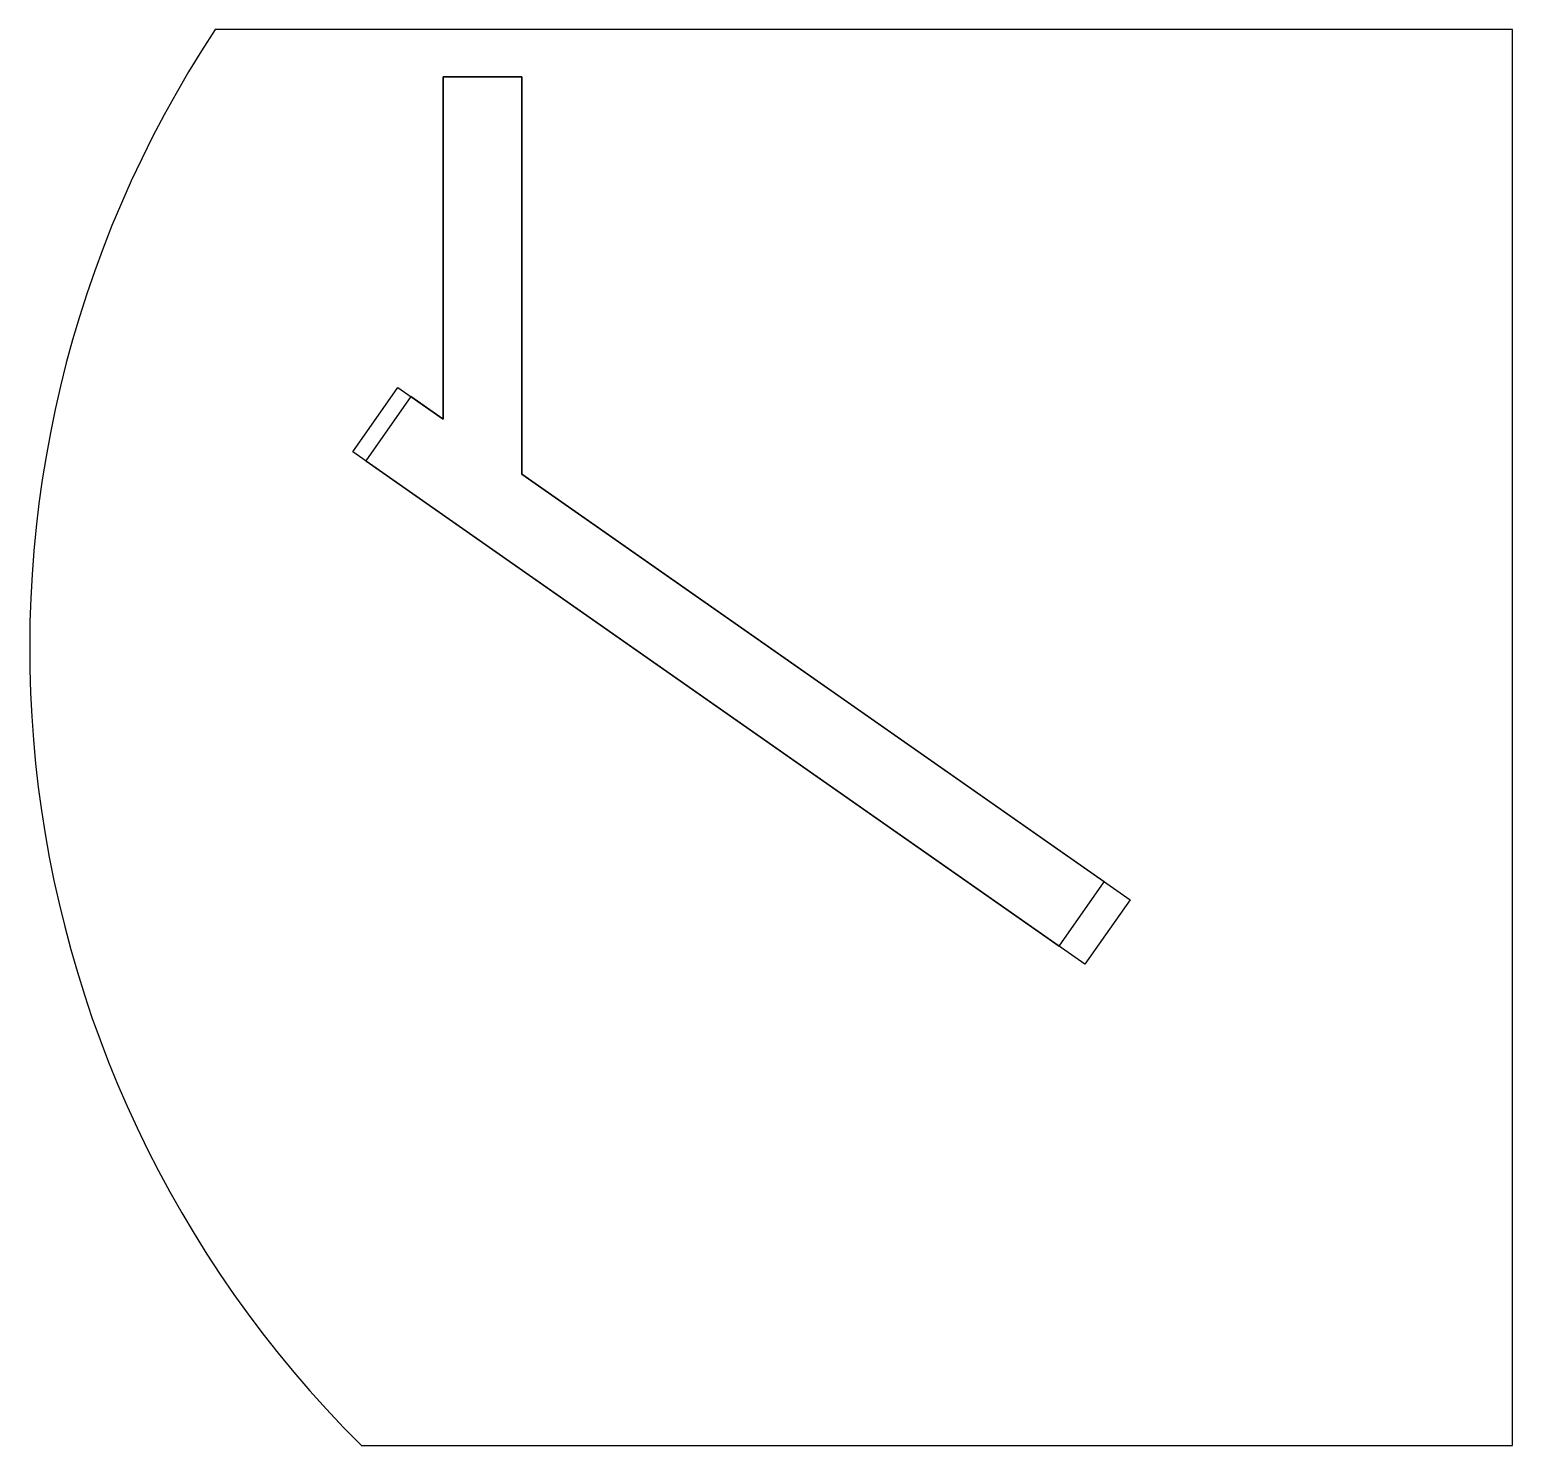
# Model space of a CAD drawing. Header units: inches. Extents: x -6.3 to 17.2, y -11.3 to 11.2.
import ezdxf

# ---------------------------------------------------------------- set-up
doc = ezdxf.new("R2010")
doc.units = ezdxf.units.IN
doc.layers.get('0').update_dxf_attribs({"linetype": 'CONTINUOUS'})

msp = doc.modelspace()

# ---------------------------------------------------------------- linework, layer by layer
for p, q in [((17.25, 11.25), (-3.363, 11.25)), ((17.25, -11.25), (17.25, 11.25)), ((0.262, 5.061), (0.262, 10.5)), ((0.262, 10.5), (1.512, 10.5)), ((1.512, 10.5), (1.512, 4.186)), ((-1.173, 4.54), (-0.456, 5.564)), ((-0.456, 5.564), (0.262, 5.061)), ((10.459, -3.604), (-1.173, 4.54)), ((1.512, 4.186), (11.176, -2.58)), ((11.176, -2.58), (10.459, -3.604)), ((-1.041, -11.25), (17.25, -11.25))]:
    msp.add_line(p, q)
msp.add_lwpolyline([(10.766, -2.294), (1.512, 4.186), (1.512, 10.5), (0.262, 10.5), (0.262, 5.061), (-0.251, 5.421), (-0.968, 4.397), (10.049, -3.318)], close=True)
msp.add_arc((11.568, 1.421), 17.875, 146.6409, 225.1396)

doc.saveas('drawing.dxf')
